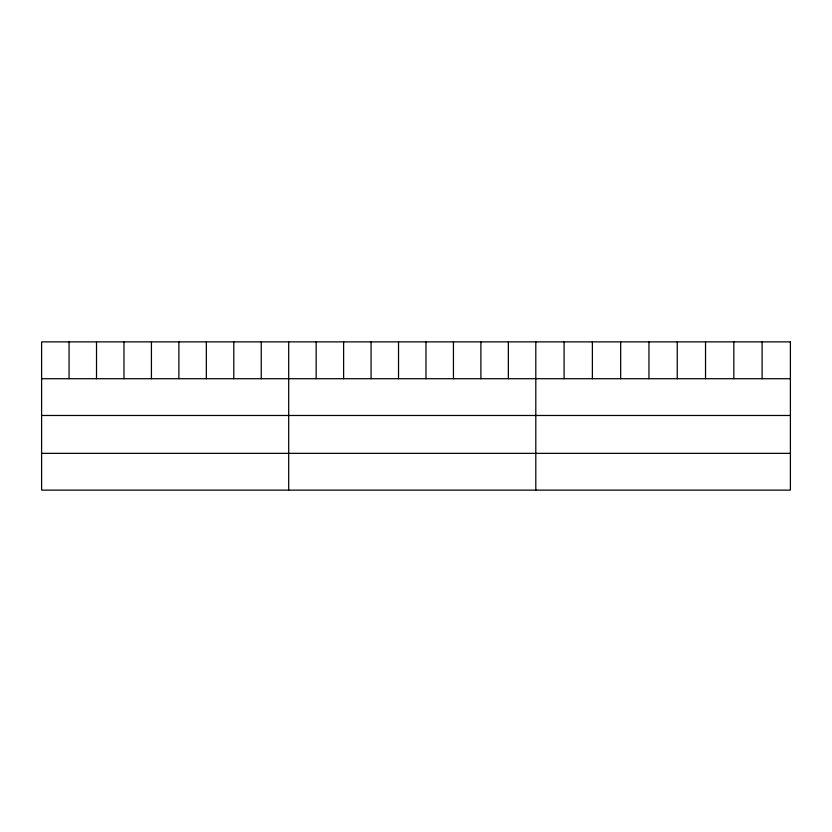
<?xml version="1.0" encoding="UTF-8"?>
<svg xmlns="http://www.w3.org/2000/svg" width="832" height="832" viewBox="0 0 832 832"><rect width="100%" height="100%" fill="white"/><g stroke="black" fill="none" stroke-linecap="round" stroke-linejoin="round"><path stroke-width="1.25" d="M41.6 378.716L790.4 378.716M41.6 415.48L790.4 415.48M41.6 453.357L790.4 453.357M762.112 341.879L762.112 378.716M733.824 341.879L733.824 378.716M705.536 341.879L705.536 378.716M677.248 341.879L677.248 378.716M648.96 341.879L648.96 378.716M620.672 341.879L620.672 378.716M592.384 341.879L592.384 378.716M564.096 341.879L564.096 378.716M535.808 341.879L535.808 490.121M508.352 341.879L508.352 378.716M480.896 341.879L480.896 378.716M453.44 341.879L453.44 378.716M425.984 341.879L425.984 378.716M398.528 341.879L398.528 378.716M371.072 341.879L371.072 378.716M343.616 341.879L343.616 378.716M316.16 341.879L316.16 378.716M288.704 341.879L288.704 490.121M261.248 341.879L261.248 378.716M233.792 341.879L233.792 378.716M206.336 341.879L206.336 378.716M178.88 341.879L178.88 378.716M151.424 341.879L151.424 378.716M123.968 341.879L123.968 378.716M96.512 341.879L96.512 378.716M69.056 341.879L69.056 378.716M790.4 341.879L41.6 341.879L41.6 490.121L790.4 490.121L790.4 341.879"/></g></svg>
